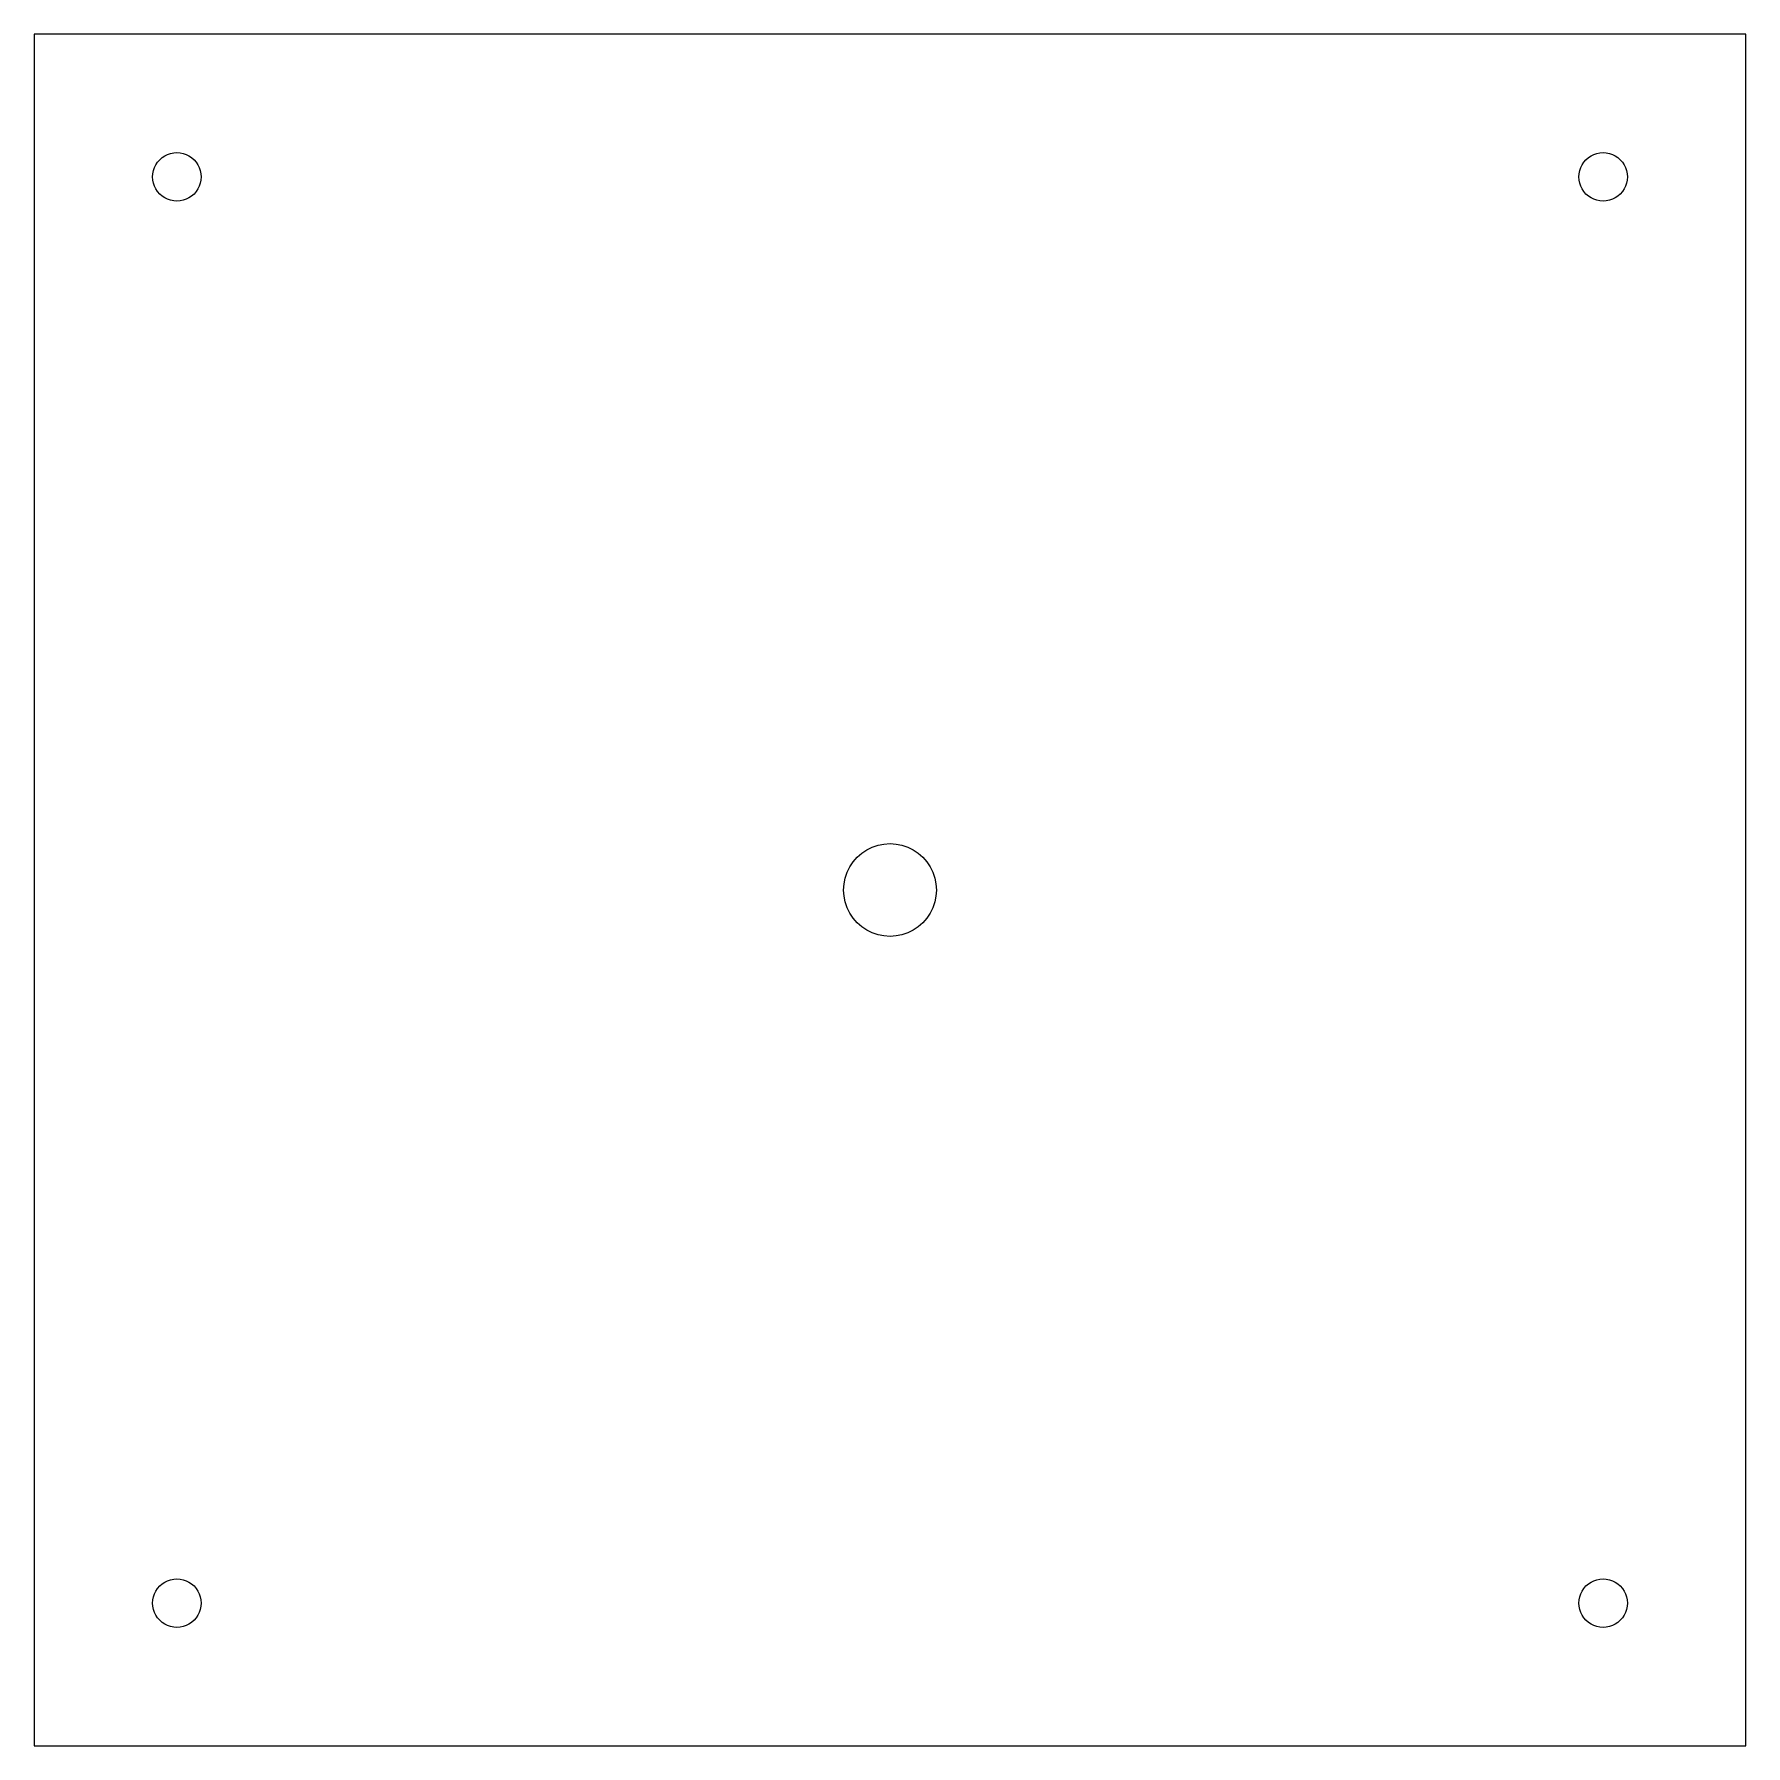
# Model space of a CAD drawing. Header units: metres. Extents: x -60 to 60, y -60 to 60.
import ezdxf

# ---------------------------------------------------------------- set-up
doc = ezdxf.new("R2010")
doc.units = ezdxf.units.M

msp = doc.modelspace()

# ---------------------------------------------------------------- linework, layer by layer
for p, q in [((60, 60), (-60, 60)), ((-60, 60), (-60, -60)), ((60, -60), (60, 60)), ((-50.6506, 51.5706), (-50.44, 51.6421)), ((-50.44, 51.6421), (-50.2219, 51.6855)), ((-50.2219, 51.6855), (-50, 51.7)), ((-50, 51.7), (-49.7781, 51.6855)), ((-49.7781, 51.6855), (-49.56, 51.6421)), ((-49.56, 51.6421), (-49.3494, 51.5706)), ((49.3494, 51.5706), (49.56, 51.6421)), ((49.56, 51.6421), (49.7781, 51.6855)), ((49.7781, 51.6855), (50, 51.7)), ((50, 51.7), (50.2219, 51.6855)), ((50.2219, 51.6855), (50.44, 51.6421)), ((50.44, 51.6421), (50.6506, 51.5706)), ((-51.6855, 50.2219), (-51.6421, 50.44)), ((-51.6421, 50.44), (-51.5706, 50.6506)), ((-51.5706, 50.6506), (-51.4722, 50.85)), ((-51.4722, 50.85), (-51.3487, 51.0349)), ((-51.3487, 51.0349), (-51.2021, 51.2021)), ((-51.2021, 51.2021), (-51.0349, 51.3487)), ((-51.0349, 51.3487), (-50.85, 51.4722)), ((-50.85, 51.4722), (-50.6506, 51.5706)), ((-49.3494, 51.5706), (-49.15, 51.4722)), ((-49.15, 51.4722), (-48.9651, 51.3487)), ((-48.9651, 51.3487), (-48.7979, 51.2021)), ((-48.7979, 51.2021), (-48.6513, 51.0349)), ((-48.6513, 51.0349), (-48.5278, 50.85)), ((-48.5278, 50.85), (-48.4294, 50.6506)), ((-48.4294, 50.6506), (-48.3579, 50.44)), ((-48.3579, 50.44), (-48.3145, 50.2219)), ((48.3145, 50.2219), (48.3579, 50.44)), ((48.3579, 50.44), (48.4294, 50.6506)), ((48.4294, 50.6506), (48.5278, 50.85)), ((48.5278, 50.85), (48.6513, 51.0349)), ((48.6513, 51.0349), (48.7979, 51.2021)), ((48.7979, 51.2021), (48.9651, 51.3487)), ((48.9651, 51.3487), (49.15, 51.4722)), ((49.15, 51.4722), (49.3494, 51.5706)), ((50.6506, 51.5706), (50.85, 51.4722)), ((50.85, 51.4722), (51.0349, 51.3487)), ((51.0349, 51.3487), (51.2021, 51.2021)), ((51.2021, 51.2021), (51.3487, 51.0349)), ((51.3487, 51.0349), (51.4722, 50.85)), ((51.4722, 50.85), (51.5706, 50.6506)), ((51.5706, 50.6506), (51.6421, 50.44)), ((51.6421, 50.44), (51.6855, 50.2219)), ((-51.7, 50), (-51.6855, 50.2219)), ((-51.6855, 49.7781), (-51.7, 50)), ((-51.6421, 49.56), (-51.6855, 49.7781)), ((-51.5706, 49.3494), (-51.6421, 49.56)), ((-51.4722, 49.15), (-51.5706, 49.3494)), ((-48.4294, 49.3494), (-48.5278, 49.15)), ((-48.3579, 49.56), (-48.4294, 49.3494)), ((-48.3145, 49.7781), (-48.3579, 49.56)), ((-48.3145, 50.2219), (-48.3, 50)), ((-48.3, 50), (-48.3145, 49.7781)), ((48.3, 50), (48.3145, 50.2219)), ((48.3145, 49.7781), (48.3, 50)), ((48.3579, 49.56), (48.3145, 49.7781)), ((48.4294, 49.3494), (48.3579, 49.56)), ((48.5278, 49.15), (48.4294, 49.3494)), ((51.5706, 49.3494), (51.4722, 49.15)), ((51.6421, 49.56), (51.5706, 49.3494)), ((51.6855, 49.7781), (51.6421, 49.56)), ((51.6855, 50.2219), (51.7, 50)), ((51.7, 50), (51.6855, 49.7781)), ((-51.3487, 48.9651), (-51.4722, 49.15)), ((-51.2021, 48.7979), (-51.3487, 48.9651)), ((-51.0349, 48.6513), (-51.2021, 48.7979)), ((-50.85, 48.5278), (-51.0349, 48.6513)), ((-50.6506, 48.4294), (-50.85, 48.5278)), ((-50.44, 48.3579), (-50.6506, 48.4294)), ((-50.2219, 48.3145), (-50.44, 48.3579)), ((-50, 48.3), (-50.2219, 48.3145)), ((-49.7781, 48.3145), (-50, 48.3)), ((-49.56, 48.3579), (-49.7781, 48.3145)), ((-49.3494, 48.4294), (-49.56, 48.3579)), ((-49.15, 48.5278), (-49.3494, 48.4294)), ((-48.9651, 48.6513), (-49.15, 48.5278)), ((-48.7979, 48.7979), (-48.9651, 48.6513)), ((-48.6513, 48.9651), (-48.7979, 48.7979)), ((-48.5278, 49.15), (-48.6513, 48.9651)), ((48.6513, 48.9651), (48.5278, 49.15)), ((48.7979, 48.7979), (48.6513, 48.9651)), ((48.9651, 48.6513), (48.7979, 48.7979)), ((49.15, 48.5278), (48.9651, 48.6513)), ((49.3494, 48.4294), (49.15, 48.5278)), ((49.56, 48.3579), (49.3494, 48.4294)), ((49.7781, 48.3145), (49.56, 48.3579)), ((50, 48.3), (49.7781, 48.3145)), ((50.2219, 48.3145), (50, 48.3)), ((50.44, 48.3579), (50.2219, 48.3145)), ((50.6506, 48.4294), (50.44, 48.3579)), ((50.85, 48.5278), (50.6506, 48.4294)), ((51.0349, 48.6513), (50.85, 48.5278)), ((51.2021, 48.7979), (51.0349, 48.6513)), ((51.3487, 48.9651), (51.2021, 48.7979)), ((51.4722, 49.15), (51.3487, 48.9651)), ((-2.2981, 2.2981), (-1.97847, 2.57838)), ((-1.97847, 2.57838), (-1.625, 2.81458)), ((-1.625, 2.81458), (-1.24371, 3.00259)), ((-1.24371, 3.00259), (-0.84116, 3.13925)), ((-0.84116, 3.13925), (-0.42421, 3.22218)), ((-0.42421, 3.22218), (0, 3.25)), ((0, 3.25), (0.42421, 3.22218)), ((0.42421, 3.22218), (0.84116, 3.13925)), ((0.84116, 3.13925), (1.24371, 3.00259)), ((1.24371, 3.00259), (1.625, 2.81458)), ((1.625, 2.81458), (1.97847, 2.57838)), ((1.97847, 2.57838), (2.2981, 2.2981)), ((-3.13925, 0.84116), (-3.00259, 1.24371)), ((-3.00259, 1.24371), (-2.81458, 1.625)), ((-2.81458, 1.625), (-2.57838, 1.97847)), ((-2.57838, 1.97847), (-2.2981, 2.2981)), ((2.2981, 2.2981), (2.57838, 1.97847)), ((2.57838, 1.97847), (2.81458, 1.625)), ((2.81458, 1.625), (3.00259, 1.24371)), ((3.00259, 1.24371), (3.13925, 0.84116)), ((-3.25, 0), (-3.22218, 0.42421)), ((-3.22218, -0.42421), (-3.25, 0)), ((-3.22218, 0.42421), (-3.13925, 0.84116)), ((3.13925, 0.84116), (3.22218, 0.42421)), ((3.22218, 0.42421), (3.25, 0)), ((3.25, 0), (3.22218, -0.42421)), ((-3.13925, -0.84116), (-3.22218, -0.42421)), ((-3.00259, -1.24371), (-3.13925, -0.84116)), ((3.13925, -0.84116), (3.00259, -1.24371)), ((3.22218, -0.42421), (3.13925, -0.84116)), ((-2.81458, -1.625), (-3.00259, -1.24371)), ((-2.57838, -1.97847), (-2.81458, -1.625)), ((-2.2981, -2.2981), (-2.57838, -1.97847)), ((-1.97847, -2.57838), (-2.2981, -2.2981)), ((2.2981, -2.2981), (1.97847, -2.57838)), ((2.57838, -1.97847), (2.2981, -2.2981)), ((2.81458, -1.625), (2.57838, -1.97847)), ((3.00259, -1.24371), (2.81458, -1.625)), ((-1.625, -2.81458), (-1.97847, -2.57838)), ((-1.24371, -3.00259), (-1.625, -2.81458)), ((-0.84116, -3.13925), (-1.24371, -3.00259)), ((-0.42421, -3.22218), (-0.84116, -3.13925)), ((0, -3.25), (-0.42421, -3.22218)), ((0.42421, -3.22218), (0, -3.25)), ((0.84116, -3.13925), (0.42421, -3.22218)), ((1.24371, -3.00259), (0.84116, -3.13925)), ((1.625, -2.81458), (1.24371, -3.00259)), ((1.97847, -2.57838), (1.625, -2.81458)), ((-51.5706, -49.3494), (-51.4722, -49.15)), ((-51.4722, -49.15), (-51.3487, -48.9651)), ((-51.3487, -48.9651), (-51.2021, -48.7979)), ((-51.2021, -48.7979), (-51.0349, -48.6513)), ((-51.0349, -48.6513), (-50.85, -48.5278)), ((-50.85, -48.5278), (-50.6506, -48.4294)), ((-50.6506, -48.4294), (-50.44, -48.3579)), ((-50.44, -48.3579), (-50.2219, -48.3145)), ((-50.2219, -48.3145), (-50, -48.3)), ((-50, -48.3), (-49.7781, -48.3145)), ((-49.7781, -48.3145), (-49.56, -48.3579)), ((-49.56, -48.3579), (-49.3494, -48.4294)), ((-49.3494, -48.4294), (-49.15, -48.5278)), ((-49.15, -48.5278), (-48.9651, -48.6513)), ((-48.9651, -48.6513), (-48.7979, -48.7979)), ((-48.7979, -48.7979), (-48.6513, -48.9651)), ((-48.6513, -48.9651), (-48.5278, -49.15)), ((-48.5278, -49.15), (-48.4294, -49.3494)), ((48.4294, -49.3494), (48.5278, -49.15)), ((48.5278, -49.15), (48.6513, -48.9651)), ((48.6513, -48.9651), (48.7979, -48.7979)), ((48.7979, -48.7979), (48.9651, -48.6513)), ((48.9651, -48.6513), (49.15, -48.5278)), ((49.15, -48.5278), (49.3494, -48.4294)), ((49.3494, -48.4294), (49.56, -48.3579)), ((49.56, -48.3579), (49.7781, -48.3145)), ((49.7781, -48.3145), (50, -48.3)), ((50, -48.3), (50.2219, -48.3145)), ((50.2219, -48.3145), (50.44, -48.3579)), ((50.44, -48.3579), (50.6506, -48.4294)), ((50.6506, -48.4294), (50.85, -48.5278)), ((50.85, -48.5278), (51.0349, -48.6513)), ((51.0349, -48.6513), (51.2021, -48.7979)), ((51.2021, -48.7979), (51.3487, -48.9651)), ((51.3487, -48.9651), (51.4722, -49.15)), ((51.4722, -49.15), (51.5706, -49.3494)), ((-51.7, -50), (-51.6855, -49.7781)), ((-51.6855, -50.2219), (-51.7, -50)), ((-51.6855, -49.7781), (-51.6421, -49.56)), ((-51.6421, -50.44), (-51.6855, -50.2219)), ((-51.6421, -49.56), (-51.5706, -49.3494)), ((-48.4294, -49.3494), (-48.3579, -49.56)), ((-48.3579, -49.56), (-48.3145, -49.7781)), ((-48.3145, -50.2219), (-48.3579, -50.44)), ((-48.3145, -49.7781), (-48.3, -50)), ((-48.3, -50), (-48.3145, -50.2219)), ((48.3, -50), (48.3145, -49.7781)), ((48.3145, -50.2219), (48.3, -50)), ((48.3145, -49.7781), (48.3579, -49.56)), ((48.3579, -50.44), (48.3145, -50.2219)), ((48.3579, -49.56), (48.4294, -49.3494)), ((51.5706, -49.3494), (51.6421, -49.56)), ((51.6421, -49.56), (51.6855, -49.7781)), ((51.6855, -50.2219), (51.6421, -50.44)), ((51.6855, -49.7781), (51.7, -50)), ((51.7, -50), (51.6855, -50.2219)), ((-51.5706, -50.6506), (-51.6421, -50.44)), ((-51.4722, -50.85), (-51.5706, -50.6506)), ((-51.3487, -51.0349), (-51.4722, -50.85)), ((-51.2021, -51.2021), (-51.3487, -51.0349)), ((-51.0349, -51.3487), (-51.2021, -51.2021)), ((-50.85, -51.4722), (-51.0349, -51.3487)), ((-50.6506, -51.5706), (-50.85, -51.4722)), ((-50.44, -51.6421), (-50.6506, -51.5706)), ((-49.3494, -51.5706), (-49.56, -51.6421)), ((-49.15, -51.4722), (-49.3494, -51.5706)), ((-48.9651, -51.3487), (-49.15, -51.4722)), ((-48.7979, -51.2021), (-48.9651, -51.3487)), ((-48.6513, -51.0349), (-48.7979, -51.2021)), ((-48.5278, -50.85), (-48.6513, -51.0349)), ((-48.4294, -50.6506), (-48.5278, -50.85)), ((-48.3579, -50.44), (-48.4294, -50.6506)), ((48.4294, -50.6506), (48.3579, -50.44)), ((48.5278, -50.85), (48.4294, -50.6506)), ((48.6513, -51.0349), (48.5278, -50.85)), ((48.7979, -51.2021), (48.6513, -51.0349)), ((48.9651, -51.3487), (48.7979, -51.2021)), ((49.15, -51.4722), (48.9651, -51.3487)), ((49.3494, -51.5706), (49.15, -51.4722)), ((49.56, -51.6421), (49.3494, -51.5706)), ((50.6506, -51.5706), (50.44, -51.6421)), ((50.85, -51.4722), (50.6506, -51.5706)), ((51.0349, -51.3487), (50.85, -51.4722)), ((51.2021, -51.2021), (51.0349, -51.3487)), ((51.3487, -51.0349), (51.2021, -51.2021)), ((51.4722, -50.85), (51.3487, -51.0349)), ((51.5706, -50.6506), (51.4722, -50.85)), ((51.6421, -50.44), (51.5706, -50.6506)), ((-50.2219, -51.6855), (-50.44, -51.6421)), ((-50, -51.7), (-50.2219, -51.6855)), ((-49.7781, -51.6855), (-50, -51.7)), ((-49.56, -51.6421), (-49.7781, -51.6855)), ((49.7781, -51.6855), (49.56, -51.6421)), ((50, -51.7), (49.7781, -51.6855)), ((50.2219, -51.6855), (50, -51.7)), ((50.44, -51.6421), (50.2219, -51.6855)), ((-60, -60), (60, -60))]:
    msp.add_line(p, q)

doc.saveas('drawing.dxf')
